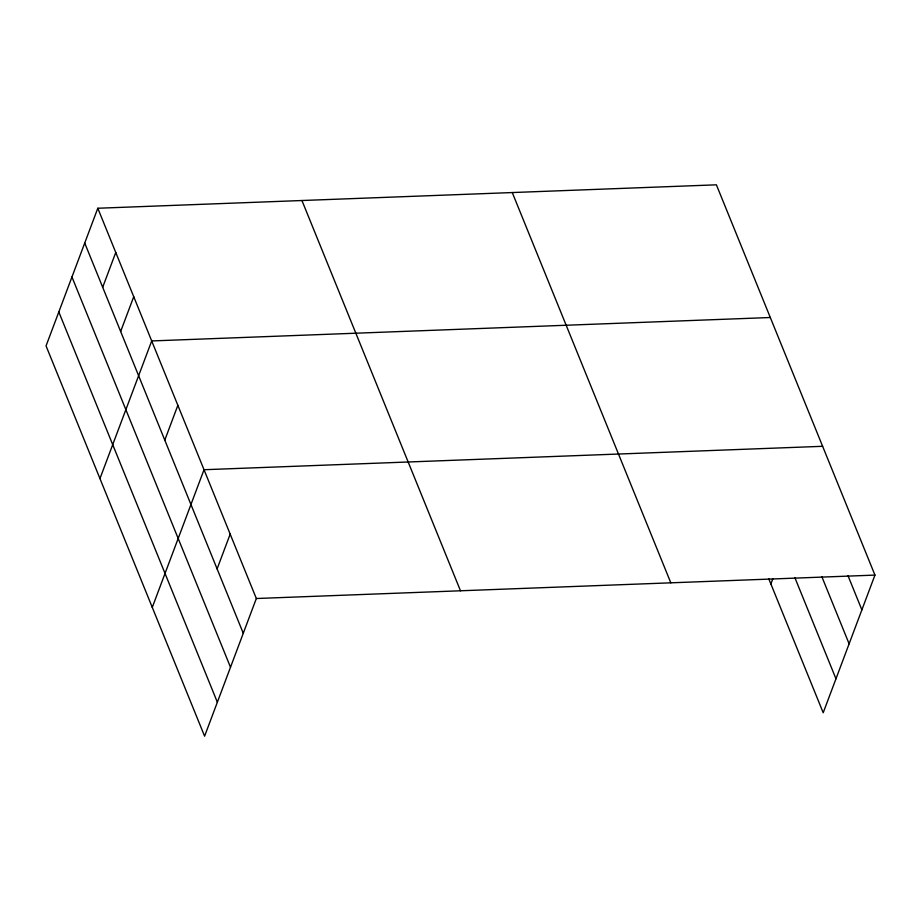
<?xml version="1.0" encoding="UTF-8"?>
<svg xmlns="http://www.w3.org/2000/svg" width="921" height="921" viewBox="0 0 921 921"><rect width="100%" height="100%" fill="white"/><g stroke="black" fill="none" stroke-linecap="round" stroke-linejoin="round"><path stroke-width="1.38" d="M97.799 208.25L46.05 345.905L204.6 736.178L256.337 598.512L97.799 208.25L716.4 184.822L874.95 575.095L823.201 712.75L768.747 578.71M102.692 287.26L115.758 252.481M120.651 331.491L133.729 296.712M99.952 478.598L151.7 340.943L770.313 317.515M164.79 440.123L177.857 405.332M152.276 607.388L204.025 469.722L822.626 446.305M217.103 568.902L230.181 534.122M770.889 583.96L772.846 578.745M256.337 598.512L874.95 575.095M847.999 575.706L861.872 609.875M821.889 576.799L849.116 643.825M794.858 577.617L835.969 678.8M512.26 192.558L670.81 582.82M301.938 200.513L460.488 590.787M84.72 243.04L243.271 633.303M71.953 276.979L230.503 667.253M58.806 311.966L217.356 702.228"/></g></svg>
